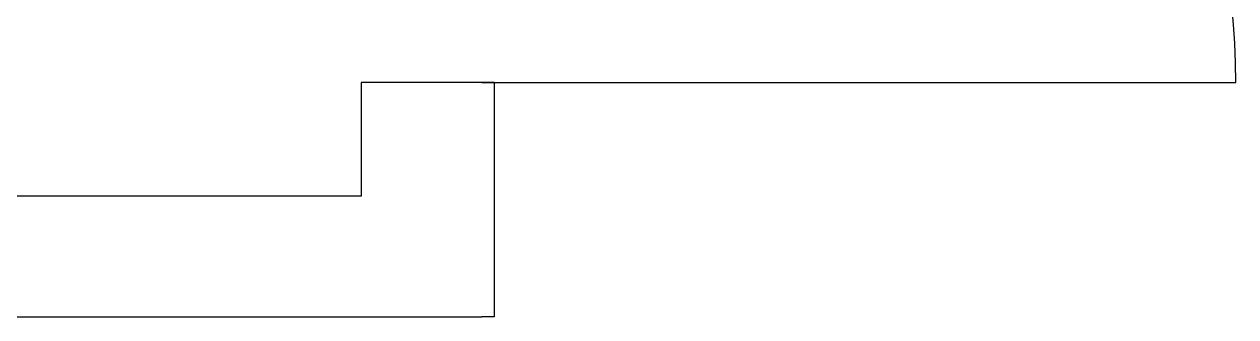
# Model space of a CAD drawing. Extents: x 15208 to 50586, y -518 to 56414.
# Drawn here: x 39843 to 40807, y 45152 to 45384 of the extents above; entities that cross this region are included whole.
import ezdxf

# ---------------------------------------------------------------- set-up
doc = ezdxf.new("R2010")
doc.units = 0
doc.layers.add('A-Door', color=252, linetype='CONTINUOUS')
doc.layers.add('A-Wall__Brick', color=7, linetype='CONTINUOUS')

msp = doc.modelspace()

# ---------------------------------------------------------------- linework, layer by layer
at = {"layer": 'A-Door'}
msp.add_line((40207.08, 45338.14), (40807.08, 45338.14), dxfattribs=at)
msp.add_arc((40207.08, 45338.14), 600, 0, 90, dxfattribs=at)
at = {"layer": 'A-Wall__Brick'}
for p, q in [((40111.08, 45338.14), (40111.08, 45247.63)), ((40217.08, 45338.14), (40111.08, 45338.14)), ((40217.08, 45338.14), (40217.08, 45151.63)), ((40111.08, 45247.63), (39762.07, 45247.63)), ((39762.07, 45151.63), (40207.08, 45151.63)), ((40217.08, 45151.63), (40207.08, 45151.63))]:
    msp.add_line(p, q, dxfattribs=at)

doc.saveas('drawing.dxf')
